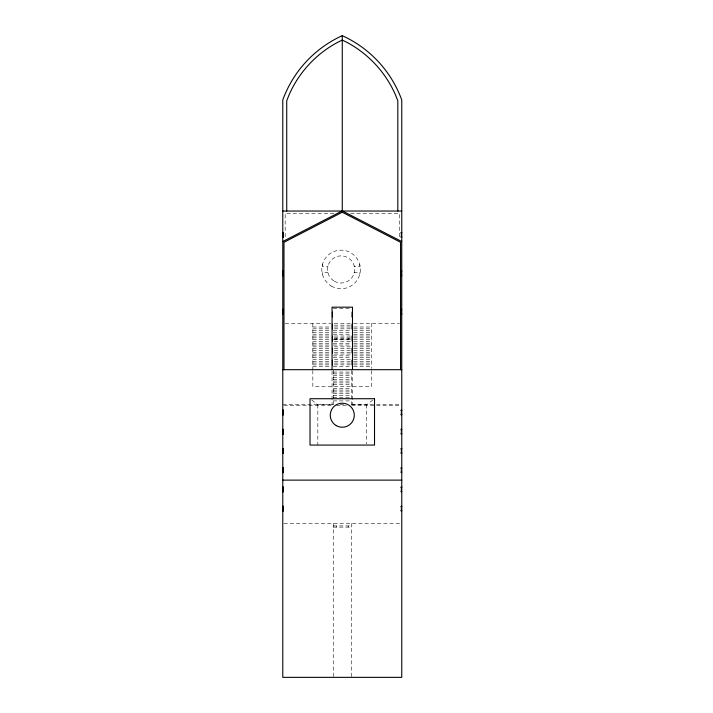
<?xml version="1.0" encoding="UTF-8"?>
<svg xmlns="http://www.w3.org/2000/svg" width="713" height="713" viewBox="0 0 713 713"><rect width="100%" height="100%" fill="white"/><g stroke="black" fill="none" stroke-linecap="round" stroke-linejoin="round"><path stroke-width="0.53" stroke-dasharray="3.56 2.67" d="M322.454 264.452L322.196 266.439L327.918 266.439L327.98 265.931M354.183 272.954L354.254 272.446L359.976 272.446L359.709 274.434M352.267 404.726L366.714 404.726L372.783 400.055M333.96 213.437L285.182 213.437L285.182 238.989M350.582 213.437L399.36 213.437L399.36 238.989M333.256 308.381L351.286 308.381M285.182 323.408L330.85 323.408M334.317 323.408L350.226 323.408M353.693 323.408L399.36 323.408M334.317 325.173L350.226 325.173M312.829 327.009L330.85 327.044M334.317 327.009L351.286 327.009M353.693 327.009L371.714 327.009M312.829 328.818L330.85 328.818M334.317 328.818L351.286 328.818M353.693 328.818L371.714 328.818M312.829 330.618L330.85 330.618M333.256 330.618L350.226 330.618M353.693 330.618L371.714 330.618M312.829 332.418L330.85 332.418M333.256 332.418L351.286 332.418M353.693 332.418L371.714 332.418M312.829 334.228L330.85 334.228M333.256 334.228L351.286 334.228M353.693 334.228L371.714 334.228M312.829 336.028L330.85 336.028M334.317 336.028L351.286 336.028M353.693 336.028L371.714 336.028M312.829 337.828L330.85 337.828M334.317 337.828L351.286 337.828M353.693 337.828L371.714 337.828M334.254 338.586L350.279 338.586M312.829 339.629L330.85 339.629M334.317 339.629L351.286 339.629M353.693 339.629L371.714 339.629M333.256 339.789L350.279 339.789M312.829 341.438L330.85 341.438M334.317 341.438L350.226 341.438M353.693 341.438L371.714 341.438M312.829 343.238L330.85 343.238M333.256 343.238L351.286 343.238M353.693 343.238L371.714 343.238M312.829 345.039L330.85 345.039M333.256 345.039L351.286 345.039M353.693 345.039L371.714 345.039M312.829 346.839L330.85 346.839M334.317 346.839L351.286 346.839M353.693 346.839L371.714 346.839M312.829 348.648L330.85 348.648M334.317 348.648L351.286 348.648M353.693 348.648L371.714 348.648M312.829 350.448L330.85 350.448M334.317 350.448L351.286 350.448M353.693 350.448L371.714 350.448M312.829 352.249L330.85 352.249M334.317 352.249L351.286 352.249M353.693 352.249L371.714 352.249M312.829 354.058L330.85 354.058M334.317 354.058L351.286 354.058M353.693 354.058L371.714 354.058M312.829 355.858L330.85 355.858M333.256 355.858L351.286 355.858M353.693 355.858L371.714 355.858M312.829 357.659L330.85 357.659M333.256 357.659L351.286 357.659M353.693 357.659L371.714 357.659M312.829 359.459L330.85 359.459M334.317 359.459L351.286 359.459M353.693 359.459L371.714 359.459M312.829 361.268L330.85 361.268M334.317 361.233L351.286 361.233M353.693 361.268L371.714 361.268M312.829 363.069L330.85 363.069M334.317 363.069L351.286 363.069M353.693 363.069L371.714 363.069M312.829 364.869L330.85 364.869M334.317 364.869L351.286 364.833M353.693 364.869L371.714 364.869M312.829 366.705L330.85 366.705M333.256 366.669L351.286 366.669M353.693 366.705L371.714 366.705M333.256 372.079L351.286 372.079M333.256 373.888L351.286 373.888M333.256 375.689L351.286 375.689M333.256 377.489L351.286 377.489M333.256 379.289L351.286 379.289M333.256 381.099L351.286 381.099M333.256 382.899L351.286 382.899M333.256 384.699L351.286 384.699M333.256 388.309L351.286 388.309M333.256 390.109L351.286 390.109M333.256 391.909L351.286 391.909M333.256 393.719L351.286 393.719M333.256 395.519L351.286 395.519M333.256 397.319L351.286 397.319M333.256 400.893L351.286 400.929M282.776 404.529L333.256 404.529M351.286 404.529L375.484 404.529M376.58 404.529L401.758 404.529M311.75 400.055L317.829 404.726L332.276 404.726M340.048 404.726L344.495 404.726M283.979 405.733L332.846 405.733M336.438 405.733L348.104 405.733M351.696 405.733L400.563 405.733M283.89 523.511L400.653 523.511M333.256 525.918L351.286 525.918M333.256 527.121L351.286 527.121M359.709 264.452L359.976 266.439L354.254 266.439L354.183 265.931M327.98 272.954L327.918 272.446L322.196 272.446L322.454 274.434M371.714 323.408L371.714 368.478M371.714 370.6L371.714 386.508L312.829 386.508L312.829 370.6M366.714 404.726L366.714 443.976M352.489 371.197L352.489 404.529M351.286 370.484L351.286 404.627M351.286 523.511L351.286 677.35M348.283 338.586L348.283 339.789M348.283 525.918L348.283 527.121M336.26 338.586L336.26 339.789M336.26 525.918L336.26 527.121M333.256 370.279L333.256 404.627M333.256 523.511L333.256 677.35M332.053 371.197L332.053 404.529M317.829 404.726L317.829 445.072M312.829 323.408L312.829 369.895M331.438 286.145A19.287 19.287 0 0 0 360.368 269.443A19.287 19.287 0 0 0 331.438 252.741A19.287 19.287 0 0 0 331.438 286.145M334.299 281.189A13.565 13.565 0 0 0 354.646 269.443A13.565 13.565 0 0 0 334.299 257.696A13.565 13.565 0 0 0 334.299 281.189"/><path stroke-width="1.07" d="M282.776 241.547L341.982 211.039M282.776 211.039L401.758 211.039M282.776 232.474L283.498 232.474M401.045 232.474L401.758 232.474M282.776 233.044L283.498 233.044M401.045 233.044L401.758 233.044M282.776 236.707L283.498 236.707M401.045 236.707L401.758 236.707M282.776 237.277L283.498 237.277M401.045 237.277L401.758 237.277M282.776 270.931L283.498 270.931M401.045 270.931L401.758 270.931M282.776 271.501L283.498 271.501M401.045 271.501L401.758 271.501M282.776 275.165L283.498 275.165M401.045 275.165L401.758 275.165M282.776 275.744L283.498 275.744M401.045 275.744L401.758 275.744M282.776 309.389L283.498 309.389M401.045 309.389L401.758 309.389M282.776 309.968L283.498 309.968M401.045 309.968L401.758 309.968M282.776 313.631L283.498 313.631M401.045 313.631L401.758 313.631M282.776 314.201L283.498 314.201M401.045 314.201L401.758 314.201M282.776 369.682L401.758 369.682M282.776 410.109L283.498 410.109M401.045 410.046L401.758 410.046M401.045 410.617L401.758 410.617M282.776 410.679L283.498 410.679M401.045 414.28L401.758 414.28M282.776 414.342L283.498 414.342M282.776 414.913L283.498 414.913M401.045 414.85L401.758 414.85M282.776 429.342L283.498 429.342M401.045 429.271L401.758 429.271M282.776 429.912L283.498 429.912M401.045 429.841L401.758 429.841M282.776 433.575L283.498 433.575M401.045 433.504L401.758 433.504M401.045 434.083L401.758 434.083M282.776 434.146L283.498 434.146M401.045 448.504L401.758 448.504M282.776 448.566L283.498 448.566M401.045 449.074L401.758 449.074M282.776 449.137L283.498 449.137M282.776 452.8L283.498 452.8M401.045 452.737L401.758 452.737M282.776 453.379L283.498 453.379M401.045 453.308L401.758 453.308M282.776 467.799L283.498 467.799M401.045 467.728L401.758 467.728M282.776 468.37L283.498 468.37M401.045 468.298L401.758 468.298M401.045 471.97L401.758 471.97M282.776 472.033L283.498 472.033M401.045 472.541L401.758 472.541M282.776 472.603L283.498 472.603M282.776 480.125L401.758 480.125M401.045 486.961L401.758 486.961M282.776 487.024L283.498 487.024M401.045 487.532L401.758 487.532M282.776 487.603L283.498 487.603M282.776 491.266L283.498 491.266M401.045 491.195L401.758 491.195M282.776 491.836L283.498 491.836M401.045 491.765L401.758 491.765M282.776 506.257L283.498 506.257M401.045 506.185L401.758 506.185M282.776 506.827L283.498 506.827M401.045 506.765L401.758 506.765M401.045 510.428L401.758 510.428M282.776 510.49L283.498 510.49M401.045 510.998L401.758 510.998M282.776 511.061L283.498 511.061M342.561 211.039L401.758 241.547M401.401 233.044L401.401 236.707M401.401 271.501L401.401 275.165M401.401 309.968L401.401 313.631M401.401 410.617L401.401 414.28M401.401 429.841L401.401 433.504M401.401 449.074L401.401 452.737M401.401 468.298L401.401 471.97M401.401 487.532L401.401 491.195M401.401 506.765L401.401 510.428M400.563 369.682L400.563 242.286L342.267 212.233L283.979 242.286L283.979 369.682M397.818 211.039L397.818 100.738L395.35 94.606A109.241 109.241 0 0 0 347.115 42.459L342.267 40.053L337.427 42.459A109.241 109.241 0 0 0 289.184 94.606L286.724 100.738L286.724 211.039M352.489 369.682L352.489 307.178L332.053 307.178L332.053 369.682M352.106 312.107L352.008 316.929M352.008 324.13L352.008 328.943M352.106 336.144L352.106 340.966M352.008 348.167L352.106 352.98M352.008 360.181L352.106 365.003M342.267 35.65A113.189 113.189 0 0 0 282.776 99.972L282.776 677.35L401.758 677.35L401.758 99.972A113.189 113.189 0 0 0 342.267 35.65L342.267 211.039M332.436 312.107L332.436 316.929M332.436 324.13L332.436 328.943M332.525 336.144L332.436 340.966M332.525 348.167L332.525 352.98M332.436 360.181L332.436 365.003M283.141 233.044L283.141 236.707M283.141 271.501L283.141 275.165M283.141 309.968L283.141 313.631M283.141 410.679L283.141 414.342M283.141 429.912L283.141 433.575M283.141 449.137L283.141 452.8M283.141 468.37L283.141 472.033M283.141 487.603L283.141 491.266M283.141 506.827L283.141 510.49M374.521 398.719L310.021 398.719L310.021 445.072L374.521 445.072L374.521 398.719M336.26 425.616A12.014 12.014 0 0 0 354.29 415.216A12.014 12.014 0 0 0 336.26 404.806A12.014 12.014 0 0 0 336.26 425.616"/></g></svg>
